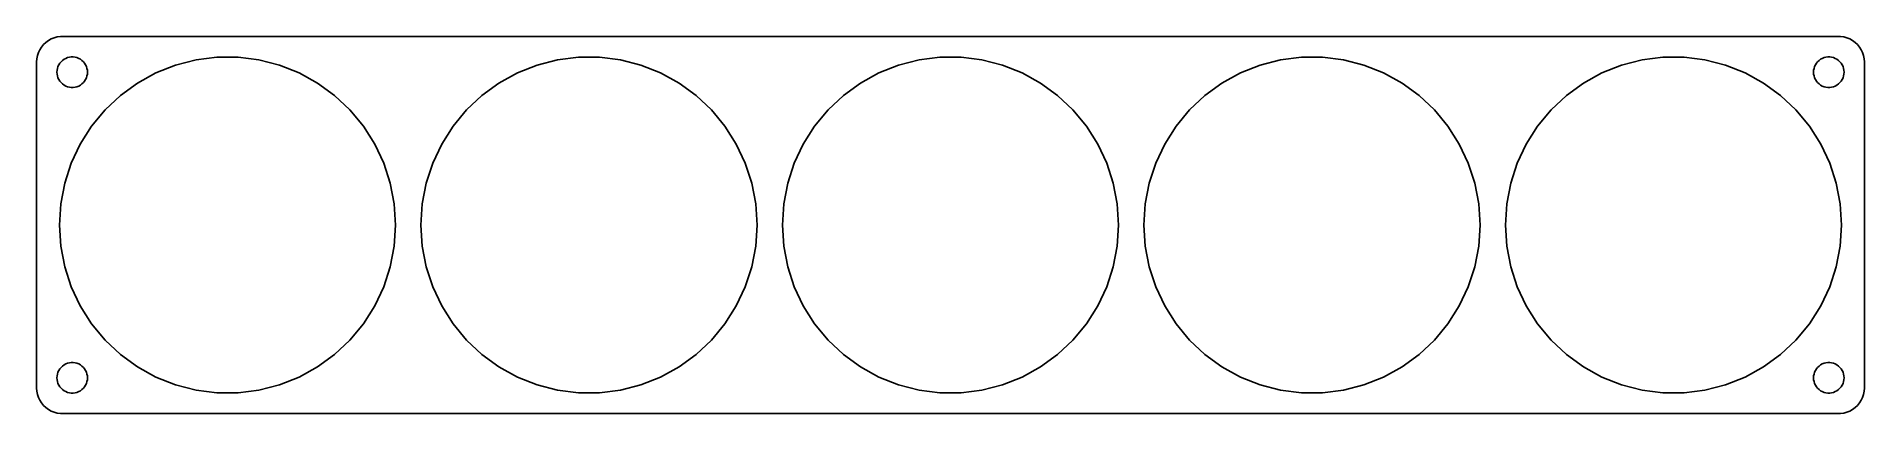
# Model space of a CAD drawing. Header units: metres. Extents: x -180 to 180, y -37 to 37.
import ezdxf

# ---------------------------------------------------------------- set-up
doc = ezdxf.new("R2010")
doc.units = ezdxf.units.M

msp = doc.modelspace()

# ---------------------------------------------------------------- linework, layer by layer
for p, q in [((-177.179, 36.2216), (-177.687, 35.8526)), ((-176.629, 36.5241), (-177.179, 36.2216)), ((-176.045, 36.7553), (-176.629, 36.5241)), ((-175.437, 36.9114), (-176.045, 36.7553)), ((-174.814, 36.9901), (-175.437, 36.9114)), ((174.814, 36.9901), (-174.814, 36.9901)), ((175.437, 36.9114), (174.814, 36.9901)), ((176.045, 36.7553), (175.437, 36.9114)), ((176.629, 36.5241), (176.045, 36.7553)), ((177.179, 36.2216), (176.629, 36.5241)), ((177.687, 35.8526), (177.179, 36.2216)), ((-179.461, 32.6267), (-179.5, 32)), ((-179.343, 33.2434), (-179.461, 32.6267)), ((-179.149, 33.8406), (-179.343, 33.2434)), ((-178.882, 34.4088), (-179.149, 33.8406)), ((-178.545, 34.9389), (-178.882, 34.4088)), ((-178.145, 35.4227), (-178.545, 34.9389)), ((-177.687, 35.8526), (-178.145, 35.4227)), ((-174.687, 32.0536), (-174.412, 32.3115)), ((-174.412, 32.3115), (-174.107, 32.533)), ((-174.107, 32.533), (-173.777, 32.7145)), ((-173.777, 32.7145), (-173.427, 32.8532)), ((-173.427, 32.8532), (-173.062, 32.9469)), ((-173.062, 32.9469), (-172.688, 32.9941)), ((-172.688, 32.9941), (-172.312, 32.9941)), ((-172.312, 32.9941), (-171.938, 32.9469)), ((-171.938, 32.9469), (-171.573, 32.8532)), ((-171.573, 32.8532), (-171.223, 32.7145)), ((-171.223, 32.7145), (-170.893, 32.533)), ((-170.893, 32.533), (-170.588, 32.3115)), ((-170.588, 32.3115), (-170.313, 32.0536)), ((-152.198, 31.3849), (-148.184, 32.4155)), ((-148.184, 32.4155), (-144.072, 32.9349)), ((-144.072, 32.9349), (-139.928, 32.9349)), ((-139.928, 32.9349), (-135.816, 32.4155)), ((-135.816, 32.4155), (-131.802, 31.3849)), ((-81.1976, 31.3849), (-77.1836, 32.4155)), ((-77.1836, 32.4155), (-73.0721, 32.9349)), ((-73.0721, 32.9349), (-68.9279, 32.9349)), ((-68.9279, 32.9349), (-64.8164, 32.4155)), ((-64.8164, 32.4155), (-60.8024, 31.3849)), ((-10.1976, 31.3849), (-6.18358, 32.4155)), ((-6.18358, 32.4155), (-2.07208, 32.9349)), ((-2.07208, 32.9349), (2.07208, 32.9349)), ((2.07208, 32.9349), (6.18358, 32.4155)), ((6.18358, 32.4155), (10.1976, 31.3849)), ((60.8024, 31.3849), (64.8164, 32.4155)), ((64.8164, 32.4155), (68.9279, 32.9349)), ((68.9279, 32.9349), (73.0721, 32.9349)), ((73.0721, 32.9349), (77.1836, 32.4155)), ((77.1836, 32.4155), (81.1976, 31.3849)), ((131.802, 31.3849), (135.816, 32.4155)), ((135.816, 32.4155), (139.928, 32.9349)), ((139.928, 32.9349), (144.072, 32.9349)), ((144.072, 32.9349), (148.184, 32.4155)), ((148.184, 32.4155), (152.198, 31.3849)), ((170.313, 32.0536), (170.588, 32.3115)), ((170.588, 32.3115), (170.893, 32.533)), ((170.893, 32.533), (171.223, 32.7145)), ((171.223, 32.7145), (171.573, 32.8532)), ((171.573, 32.8532), (171.938, 32.9469)), ((171.938, 32.9469), (172.312, 32.9941)), ((172.312, 32.9941), (172.688, 32.9941)), ((172.688, 32.9941), (173.062, 32.9469)), ((173.062, 32.9469), (173.427, 32.8532)), ((173.427, 32.8532), (173.777, 32.7145)), ((173.777, 32.7145), (174.107, 32.533)), ((174.107, 32.533), (174.412, 32.3115)), ((174.412, 32.3115), (174.687, 32.0536)), ((178.145, 35.4227), (177.687, 35.8526)), ((178.545, 34.9389), (178.145, 35.4227)), ((178.882, 34.4088), (178.545, 34.9389)), ((179.149, 33.8406), (178.882, 34.4088)), ((179.343, 33.2434), (179.149, 33.8406)), ((179.461, 32.6267), (179.343, 33.2434)), ((179.5, 32), (179.461, 32.6267)), ((-179.5, 32), (-179.5, -32)), ((-175.5, 30), (-175.476, 30.376)), ((-175.476, 29.624), (-175.5, 30)), ((-175.476, 30.376), (-175.406, 30.7461)), ((-175.406, 29.2539), (-175.476, 29.624)), ((-175.406, 30.7461), (-175.289, 31.1044)), ((-175.289, 28.8956), (-175.406, 29.2539)), ((-175.289, 31.1044), (-175.129, 31.4453)), ((-175.129, 28.5547), (-175.289, 28.8956)), ((-175.129, 31.4453), (-174.927, 31.7634)), ((-174.927, 31.7634), (-174.687, 32.0536)), ((-170.313, 32.0536), (-170.073, 31.7634)), ((-170.073, 31.7634), (-169.871, 31.4453)), ((-169.871, 31.4453), (-169.711, 31.1044)), ((-169.711, 28.8956), (-169.871, 28.5547)), ((-169.711, 31.1044), (-169.594, 30.7461)), ((-169.594, 29.2539), (-169.711, 28.8956)), ((-169.594, 30.7461), (-169.524, 30.376)), ((-169.524, 29.624), (-169.594, 29.2539)), ((-169.524, 30.376), (-169.5, 30)), ((-169.5, 30), (-169.524, 29.624)), ((-159.682, 27.8628), (-156.051, 29.8593)), ((-156.051, 29.8593), (-152.198, 31.3849)), ((-131.802, 31.3849), (-127.949, 29.8593)), ((-127.949, 29.8593), (-124.318, 27.8628)), ((-88.6823, 27.8628), (-85.0507, 29.8593)), ((-85.0507, 29.8593), (-81.1976, 31.3849)), ((-60.8024, 31.3849), (-56.9493, 29.8593)), ((-56.9493, 29.8593), (-53.3177, 27.8628)), ((-17.6823, 27.8628), (-14.0507, 29.8593)), ((-14.0507, 29.8593), (-10.1976, 31.3849)), ((10.1976, 31.3849), (14.0507, 29.8593)), ((14.0507, 29.8593), (17.6823, 27.8628)), ((53.3177, 27.8628), (56.9493, 29.8593)), ((56.9493, 29.8593), (60.8024, 31.3849)), ((81.1976, 31.3849), (85.0507, 29.8593)), ((85.0507, 29.8593), (88.6823, 27.8628)), ((124.318, 27.8628), (127.949, 29.8593)), ((127.949, 29.8593), (131.802, 31.3849)), ((152.198, 31.3849), (156.051, 29.8593)), ((156.051, 29.8593), (159.682, 27.8628)), ((169.5, 30), (169.524, 30.376)), ((169.524, 29.624), (169.5, 30)), ((169.524, 30.376), (169.594, 30.7461)), ((169.594, 29.2539), (169.524, 29.624)), ((169.594, 30.7461), (169.711, 31.1044)), ((169.711, 28.8956), (169.594, 29.2539)), ((169.711, 31.1044), (169.871, 31.4453)), ((169.871, 28.5547), (169.711, 28.8956)), ((169.871, 31.4453), (170.073, 31.7634)), ((170.073, 31.7634), (170.313, 32.0536)), ((174.687, 32.0536), (174.927, 31.7634)), ((174.927, 31.7634), (175.129, 31.4453)), ((175.129, 31.4453), (175.289, 31.1044)), ((175.289, 28.8956), (175.129, 28.5547)), ((175.289, 31.1044), (175.406, 30.7461)), ((175.406, 29.2539), (175.289, 28.8956)), ((175.406, 30.7461), (175.476, 30.376)), ((175.476, 29.624), (175.406, 29.2539)), ((175.476, 30.376), (175.5, 30)), ((175.5, 30), (175.476, 29.624)), ((179.5, -32), (179.5, 32)), ((-174.927, 28.2366), (-175.129, 28.5547)), ((-174.687, 27.9464), (-174.927, 28.2366)), ((-174.412, 27.6884), (-174.687, 27.9464)), ((-174.107, 27.467), (-174.412, 27.6884)), ((-173.777, 27.2855), (-174.107, 27.467)), ((-173.427, 27.1468), (-173.777, 27.2855)), ((-173.062, 27.0531), (-173.427, 27.1468)), ((-172.688, 27.0059), (-173.062, 27.0531)), ((-172.312, 27.0059), (-172.688, 27.0059)), ((-171.938, 27.0531), (-172.312, 27.0059)), ((-171.573, 27.1468), (-171.938, 27.0531)), ((-171.223, 27.2855), (-171.573, 27.1468)), ((-170.893, 27.467), (-171.223, 27.2855)), ((-170.588, 27.6884), (-170.893, 27.467)), ((-170.313, 27.9464), (-170.588, 27.6884)), ((-170.073, 28.2366), (-170.313, 27.9464)), ((-169.871, 28.5547), (-170.073, 28.2366)), ((-166.056, 22.59), (-163.035, 25.4269)), ((-163.035, 25.4269), (-159.682, 27.8628)), ((-124.318, 27.8628), (-120.965, 25.4269)), ((-120.965, 25.4269), (-117.944, 22.59)), ((-95.056, 22.59), (-92.035, 25.4269)), ((-92.035, 25.4269), (-88.6823, 27.8628)), ((-53.3177, 27.8628), (-49.965, 25.4269)), ((-49.965, 25.4269), (-46.944, 22.59)), ((-24.056, 22.59), (-21.035, 25.4269)), ((-21.035, 25.4269), (-17.6823, 27.8628)), ((17.6823, 27.8628), (21.035, 25.4269)), ((21.035, 25.4269), (24.056, 22.59)), ((46.944, 22.59), (49.965, 25.4269)), ((49.965, 25.4269), (53.3177, 27.8628)), ((88.6823, 27.8628), (92.035, 25.4269)), ((92.035, 25.4269), (95.056, 22.59)), ((117.944, 22.59), (120.965, 25.4269)), ((120.965, 25.4269), (124.318, 27.8628)), ((159.682, 27.8628), (163.035, 25.4269)), ((163.035, 25.4269), (166.056, 22.59)), ((170.073, 28.2366), (169.871, 28.5547)), ((170.313, 27.9464), (170.073, 28.2366)), ((170.588, 27.6884), (170.313, 27.9464)), ((170.893, 27.467), (170.588, 27.6884)), ((171.223, 27.2855), (170.893, 27.467)), ((171.573, 27.1468), (171.223, 27.2855)), ((171.938, 27.0531), (171.573, 27.1468)), ((172.312, 27.0059), (171.938, 27.0531)), ((172.688, 27.0059), (172.312, 27.0059)), ((173.062, 27.0531), (172.688, 27.0059)), ((173.427, 27.1468), (173.062, 27.0531)), ((173.777, 27.2855), (173.427, 27.1468)), ((174.107, 27.467), (173.777, 27.2855)), ((174.412, 27.6884), (174.107, 27.467)), ((174.687, 27.9464), (174.412, 27.6884)), ((174.927, 28.2366), (174.687, 27.9464)), ((175.129, 28.5547), (174.927, 28.2366)), ((-168.698, 19.3969), (-166.056, 22.59)), ((-117.944, 22.59), (-115.302, 19.3969)), ((-97.6976, 19.3969), (-95.056, 22.59)), ((-46.944, 22.59), (-44.3024, 19.3969)), ((-26.6976, 19.3969), (-24.056, 22.59)), ((24.056, 22.59), (26.6976, 19.3969)), ((44.3024, 19.3969), (46.944, 22.59)), ((95.056, 22.59), (97.6976, 19.3969)), ((115.302, 19.3969), (117.944, 22.59)), ((166.056, 22.59), (168.698, 19.3969)), ((-170.918, 15.8979), (-168.698, 19.3969)), ((-115.302, 19.3969), (-113.082, 15.8979)), ((-99.9181, 15.8979), (-97.6976, 19.3969)), ((-44.3024, 19.3969), (-42.0819, 15.8979)), ((-28.9181, 15.8979), (-26.6976, 19.3969)), ((26.6976, 19.3969), (28.9181, 15.8979)), ((42.0819, 15.8979), (44.3024, 19.3969)), ((97.6976, 19.3969), (99.9181, 15.8979)), ((113.082, 15.8979), (115.302, 19.3969)), ((168.698, 19.3969), (170.918, 15.8979)), ((-172.683, 12.1481), (-170.918, 15.8979)), ((-113.082, 15.8979), (-111.317, 12.1481)), ((-101.683, 12.1481), (-99.9181, 15.8979)), ((-42.0819, 15.8979), (-40.3174, 12.1481)), ((-30.6826, 12.1481), (-28.9181, 15.8979)), ((28.9181, 15.8979), (30.6826, 12.1481)), ((40.3174, 12.1481), (42.0819, 15.8979)), ((99.9181, 15.8979), (101.683, 12.1481)), ((111.317, 12.1481), (113.082, 15.8979)), ((170.918, 15.8979), (172.683, 12.1481)), ((-173.963, 8.20676), (-172.683, 12.1481)), ((-111.317, 12.1481), (-110.037, 8.20676)), ((-102.963, 8.20676), (-101.683, 12.1481)), ((-40.3174, 12.1481), (-39.0367, 8.20676)), ((-31.9632, 8.20676), (-30.6826, 12.1481)), ((30.6826, 12.1481), (31.9632, 8.20676)), ((39.0367, 8.20676), (40.3174, 12.1481)), ((101.683, 12.1481), (102.963, 8.20676)), ((110.037, 8.20676), (111.317, 12.1481)), ((172.683, 12.1481), (173.963, 8.20676)), ((-174.74, 4.13599), (-173.963, 8.20676)), ((-110.037, 8.20676), (-109.26, 4.13599)), ((-103.74, 4.13599), (-102.963, 8.20676)), ((-39.0367, 8.20676), (-38.2602, 4.13599)), ((-32.7398, 4.13599), (-31.9632, 8.20676)), ((31.9632, 8.20676), (32.7398, 4.13599)), ((38.2602, 4.13599), (39.0367, 8.20676)), ((102.963, 8.20676), (103.74, 4.13599)), ((109.26, 4.13599), (110.037, 8.20676)), ((173.963, 8.20676), (174.74, 4.13599)), ((-175, 0), (-174.74, 4.13599)), ((-109.26, 4.13599), (-109, 0)), ((-104, 0), (-103.74, 4.13599)), ((-38.2602, 4.13599), (-38, 0)), ((-33, 0), (-32.7398, 4.13599)), ((32.7398, 4.13599), (33, 0)), ((38, 0), (38.2602, 4.13599)), ((103.74, 4.13599), (104, 0)), ((109, 0), (109.26, 4.13599)), ((174.74, 4.13599), (175, 0)), ((-174.74, -4.13599), (-175, 0)), ((-109, 0), (-109.26, -4.13599)), ((-103.74, -4.13599), (-104, 0)), ((-38, 0), (-38.2602, -4.13599)), ((-32.7398, -4.13599), (-33, 0)), ((33, 0), (32.7398, -4.13599)), ((38.2602, -4.13599), (38, 0)), ((104, 0), (103.74, -4.13599)), ((109.26, -4.13599), (109, 0)), ((175, 0), (174.74, -4.13599)), ((-173.963, -8.20676), (-174.74, -4.13599)), ((-109.26, -4.13599), (-110.037, -8.20676)), ((-102.963, -8.20676), (-103.74, -4.13599)), ((-38.2602, -4.13599), (-39.0367, -8.20676)), ((-31.9632, -8.20676), (-32.7398, -4.13599)), ((32.7398, -4.13599), (31.9632, -8.20676)), ((39.0367, -8.20676), (38.2602, -4.13599)), ((103.74, -4.13599), (102.963, -8.20676)), ((110.037, -8.20676), (109.26, -4.13599)), ((174.74, -4.13599), (173.963, -8.20676)), ((-172.683, -12.1481), (-173.963, -8.20676)), ((-110.037, -8.20676), (-111.317, -12.1481)), ((-101.683, -12.1481), (-102.963, -8.20676)), ((-39.0367, -8.20676), (-40.3174, -12.1481)), ((-30.6826, -12.1481), (-31.9632, -8.20676)), ((31.9632, -8.20676), (30.6826, -12.1481)), ((40.3174, -12.1481), (39.0367, -8.20676)), ((102.963, -8.20676), (101.683, -12.1481)), ((111.317, -12.1481), (110.037, -8.20676)), ((173.963, -8.20676), (172.683, -12.1481)), ((-170.918, -15.8979), (-172.683, -12.1481)), ((-111.317, -12.1481), (-113.082, -15.8979)), ((-99.9181, -15.8979), (-101.683, -12.1481)), ((-40.3174, -12.1481), (-42.0819, -15.8979)), ((-28.9181, -15.8979), (-30.6826, -12.1481)), ((30.6826, -12.1481), (28.9181, -15.8979)), ((42.0819, -15.8979), (40.3174, -12.1481)), ((101.683, -12.1481), (99.9181, -15.8979)), ((113.082, -15.8979), (111.317, -12.1481)), ((172.683, -12.1481), (170.918, -15.8979)), ((-168.698, -19.3969), (-170.918, -15.8979)), ((-113.082, -15.8979), (-115.302, -19.3969)), ((-97.6976, -19.3969), (-99.9181, -15.8979)), ((-42.0819, -15.8979), (-44.3024, -19.3969)), ((-26.6976, -19.3969), (-28.9181, -15.8979)), ((28.9181, -15.8979), (26.6976, -19.3969)), ((44.3024, -19.3969), (42.0819, -15.8979)), ((99.9181, -15.8979), (97.6976, -19.3969)), ((115.302, -19.3969), (113.082, -15.8979)), ((170.918, -15.8979), (168.698, -19.3969)), ((-166.056, -22.59), (-168.698, -19.3969)), ((-115.302, -19.3969), (-117.944, -22.59)), ((-95.056, -22.59), (-97.6976, -19.3969)), ((-44.3024, -19.3969), (-46.944, -22.59)), ((-24.056, -22.59), (-26.6976, -19.3969)), ((26.6976, -19.3969), (24.056, -22.59)), ((46.944, -22.59), (44.3024, -19.3969)), ((97.6976, -19.3969), (95.056, -22.59)), ((117.944, -22.59), (115.302, -19.3969)), ((168.698, -19.3969), (166.056, -22.59)), ((-163.035, -25.4269), (-166.056, -22.59)), ((-117.944, -22.59), (-120.965, -25.4269)), ((-92.035, -25.4269), (-95.056, -22.59)), ((-46.944, -22.59), (-49.965, -25.4269)), ((-21.035, -25.4269), (-24.056, -22.59)), ((24.056, -22.59), (21.035, -25.4269)), ((49.965, -25.4269), (46.944, -22.59)), ((95.056, -22.59), (92.035, -25.4269)), ((120.965, -25.4269), (117.944, -22.59)), ((166.056, -22.59), (163.035, -25.4269)), ((-175.289, -28.8956), (-175.129, -28.5547)), ((-175.129, -28.5547), (-174.927, -28.2366)), ((-174.927, -28.2366), (-174.687, -27.9464)), ((-174.687, -27.9464), (-174.412, -27.6884)), ((-174.412, -27.6884), (-174.107, -27.467)), ((-174.107, -27.467), (-173.777, -27.2855)), ((-173.777, -27.2855), (-173.427, -27.1468)), ((-173.427, -27.1468), (-173.062, -27.0531)), ((-173.062, -27.0531), (-172.688, -27.0059)), ((-172.688, -27.0059), (-172.312, -27.0059)), ((-172.312, -27.0059), (-171.938, -27.0531)), ((-171.938, -27.0531), (-171.573, -27.1468)), ((-171.573, -27.1468), (-171.223, -27.2855)), ((-171.223, -27.2855), (-170.893, -27.467)), ((-170.893, -27.467), (-170.588, -27.6884)), ((-170.588, -27.6884), (-170.313, -27.9464)), ((-170.313, -27.9464), (-170.073, -28.2366)), ((-170.073, -28.2366), (-169.871, -28.5547)), ((-169.871, -28.5547), (-169.711, -28.8956)), ((-159.682, -27.8628), (-163.035, -25.4269)), ((-156.051, -29.8593), (-159.682, -27.8628)), ((-124.318, -27.8628), (-127.949, -29.8593)), ((-120.965, -25.4269), (-124.318, -27.8628)), ((-88.6823, -27.8628), (-92.035, -25.4269)), ((-85.0507, -29.8593), (-88.6823, -27.8628)), ((-53.3177, -27.8628), (-56.9493, -29.8593)), ((-49.965, -25.4269), (-53.3177, -27.8628)), ((-17.6823, -27.8628), (-21.035, -25.4269)), ((-14.0507, -29.8593), (-17.6823, -27.8628)), ((17.6823, -27.8628), (14.0507, -29.8593)), ((21.035, -25.4269), (17.6823, -27.8628)), ((53.3177, -27.8628), (49.965, -25.4269)), ((56.9493, -29.8593), (53.3177, -27.8628)), ((88.6823, -27.8628), (85.0507, -29.8593)), ((92.035, -25.4269), (88.6823, -27.8628)), ((124.318, -27.8628), (120.965, -25.4269)), ((127.949, -29.8593), (124.318, -27.8628)), ((159.682, -27.8628), (156.051, -29.8593)), ((163.035, -25.4269), (159.682, -27.8628)), ((169.711, -28.8956), (169.871, -28.5547)), ((169.871, -28.5547), (170.073, -28.2366)), ((170.073, -28.2366), (170.313, -27.9464)), ((170.313, -27.9464), (170.588, -27.6884)), ((170.588, -27.6884), (170.893, -27.467)), ((170.893, -27.467), (171.223, -27.2855)), ((171.223, -27.2855), (171.573, -27.1468)), ((171.573, -27.1468), (171.938, -27.0531)), ((171.938, -27.0531), (172.312, -27.0059)), ((172.312, -27.0059), (172.688, -27.0059)), ((172.688, -27.0059), (173.062, -27.0531)), ((173.062, -27.0531), (173.427, -27.1468)), ((173.427, -27.1468), (173.777, -27.2855)), ((173.777, -27.2855), (174.107, -27.467)), ((174.107, -27.467), (174.412, -27.6884)), ((174.412, -27.6884), (174.687, -27.9464)), ((174.687, -27.9464), (174.927, -28.2366)), ((174.927, -28.2366), (175.129, -28.5547)), ((175.129, -28.5547), (175.289, -28.8956)), ((-179.5, -32), (-179.461, -32.6267)), ((-175.5, -30), (-175.476, -29.624)), ((-175.476, -30.376), (-175.5, -30)), ((-175.476, -29.624), (-175.406, -29.2539)), ((-175.406, -30.7461), (-175.476, -30.376)), ((-175.406, -29.2539), (-175.289, -28.8956)), ((-175.289, -31.1044), (-175.406, -30.7461)), ((-175.129, -31.4453), (-175.289, -31.1044)), ((-174.927, -31.7634), (-175.129, -31.4453)), ((-174.687, -32.0536), (-174.927, -31.7634)), ((-174.412, -32.3115), (-174.687, -32.0536)), ((-170.313, -32.0536), (-170.588, -32.3115)), ((-170.073, -31.7634), (-170.313, -32.0536)), ((-169.871, -31.4453), (-170.073, -31.7634)), ((-169.711, -31.1044), (-169.871, -31.4453)), ((-169.711, -28.8956), (-169.594, -29.2539)), ((-169.594, -30.7461), (-169.711, -31.1044)), ((-169.594, -29.2539), (-169.524, -29.624)), ((-169.524, -30.376), (-169.594, -30.7461)), ((-169.524, -29.624), (-169.5, -30)), ((-169.5, -30), (-169.524, -30.376)), ((-152.198, -31.3849), (-156.051, -29.8593)), ((-148.184, -32.4155), (-152.198, -31.3849)), ((-131.802, -31.3849), (-135.816, -32.4155)), ((-127.949, -29.8593), (-131.802, -31.3849)), ((-81.1976, -31.3849), (-85.0507, -29.8593)), ((-77.1836, -32.4155), (-81.1976, -31.3849)), ((-60.8024, -31.3849), (-64.8164, -32.4155)), ((-56.9493, -29.8593), (-60.8024, -31.3849)), ((-10.1976, -31.3849), (-14.0507, -29.8593)), ((-6.18358, -32.4155), (-10.1976, -31.3849)), ((10.1976, -31.3849), (6.18358, -32.4155)), ((14.0507, -29.8593), (10.1976, -31.3849)), ((60.8024, -31.3849), (56.9493, -29.8593)), ((64.8164, -32.4155), (60.8024, -31.3849)), ((81.1976, -31.3849), (77.1836, -32.4155)), ((85.0507, -29.8593), (81.1976, -31.3849)), ((131.802, -31.3849), (127.949, -29.8593)), ((135.816, -32.4155), (131.802, -31.3849)), ((152.198, -31.3849), (148.184, -32.4155)), ((156.051, -29.8593), (152.198, -31.3849)), ((169.5, -30), (169.524, -29.624)), ((169.524, -30.376), (169.5, -30)), ((169.524, -29.624), (169.594, -29.2539)), ((169.594, -30.7461), (169.524, -30.376)), ((169.594, -29.2539), (169.711, -28.8956)), ((169.711, -31.1044), (169.594, -30.7461)), ((169.871, -31.4453), (169.711, -31.1044)), ((170.073, -31.7634), (169.871, -31.4453)), ((170.313, -32.0536), (170.073, -31.7634)), ((170.588, -32.3115), (170.313, -32.0536)), ((174.687, -32.0536), (174.412, -32.3115)), ((174.927, -31.7634), (174.687, -32.0536)), ((175.129, -31.4453), (174.927, -31.7634)), ((175.289, -31.1044), (175.129, -31.4453)), ((175.289, -28.8956), (175.406, -29.2539)), ((175.406, -30.7461), (175.289, -31.1044)), ((175.406, -29.2539), (175.476, -29.624)), ((175.476, -30.376), (175.406, -30.7461)), ((175.476, -29.624), (175.5, -30)), ((175.5, -30), (175.476, -30.376)), ((179.461, -32.6267), (179.5, -32)), ((-179.461, -32.6267), (-179.343, -33.2434)), ((-179.343, -33.2434), (-179.149, -33.8406)), ((-179.149, -33.8406), (-178.882, -34.4088)), ((-178.882, -34.4088), (-178.545, -34.9389)), ((-178.545, -34.9389), (-178.145, -35.4227)), ((-178.145, -35.4227), (-177.687, -35.8526)), ((-177.687, -35.8526), (-177.179, -36.2216)), ((-174.107, -32.533), (-174.412, -32.3115)), ((-173.777, -32.7145), (-174.107, -32.533)), ((-173.427, -32.8532), (-173.777, -32.7145)), ((-173.062, -32.9469), (-173.427, -32.8532)), ((-172.688, -32.9941), (-173.062, -32.9469)), ((-172.312, -32.9941), (-172.688, -32.9941)), ((-171.938, -32.9469), (-172.312, -32.9941)), ((-171.573, -32.8532), (-171.938, -32.9469)), ((-171.223, -32.7145), (-171.573, -32.8532)), ((-170.893, -32.533), (-171.223, -32.7145)), ((-170.588, -32.3115), (-170.893, -32.533)), ((-144.072, -32.9349), (-148.184, -32.4155)), ((-139.928, -32.9349), (-144.072, -32.9349)), ((-135.816, -32.4155), (-139.928, -32.9349)), ((-73.0721, -32.9349), (-77.1836, -32.4155)), ((-68.9279, -32.9349), (-73.0721, -32.9349)), ((-64.8164, -32.4155), (-68.9279, -32.9349)), ((-2.07208, -32.9349), (-6.18358, -32.4155)), ((2.07208, -32.9349), (-2.07208, -32.9349)), ((6.18358, -32.4155), (2.07208, -32.9349)), ((68.9279, -32.9349), (64.8164, -32.4155)), ((73.0721, -32.9349), (68.9279, -32.9349)), ((77.1836, -32.4155), (73.0721, -32.9349)), ((139.928, -32.9349), (135.816, -32.4155)), ((144.072, -32.9349), (139.928, -32.9349)), ((148.184, -32.4155), (144.072, -32.9349)), ((170.893, -32.533), (170.588, -32.3115)), ((171.223, -32.7145), (170.893, -32.533)), ((171.573, -32.8532), (171.223, -32.7145)), ((171.938, -32.9469), (171.573, -32.8532)), ((172.312, -32.9941), (171.938, -32.9469)), ((172.688, -32.9941), (172.312, -32.9941)), ((173.062, -32.9469), (172.688, -32.9941)), ((173.427, -32.8532), (173.062, -32.9469)), ((173.777, -32.7145), (173.427, -32.8532)), ((174.107, -32.533), (173.777, -32.7145)), ((174.412, -32.3115), (174.107, -32.533)), ((177.179, -36.2216), (177.687, -35.8526)), ((177.687, -35.8526), (178.145, -35.4227)), ((178.145, -35.4227), (178.545, -34.9389)), ((178.545, -34.9389), (178.882, -34.4088)), ((178.882, -34.4088), (179.149, -33.8406)), ((179.149, -33.8406), (179.343, -33.2434)), ((179.343, -33.2434), (179.461, -32.6267)), ((-177.179, -36.2216), (-176.629, -36.5241)), ((-176.629, -36.5241), (-176.045, -36.7553)), ((-176.045, -36.7553), (-175.437, -36.9114)), ((-175.437, -36.9114), (-174.814, -36.9901)), ((-174.814, -36.9901), (174.814, -36.9901)), ((174.814, -36.9901), (175.437, -36.9114)), ((175.437, -36.9114), (176.045, -36.7553)), ((176.045, -36.7553), (176.629, -36.5241)), ((176.629, -36.5241), (177.179, -36.2216))]:
    msp.add_line(p, q)

doc.saveas('drawing.dxf')
